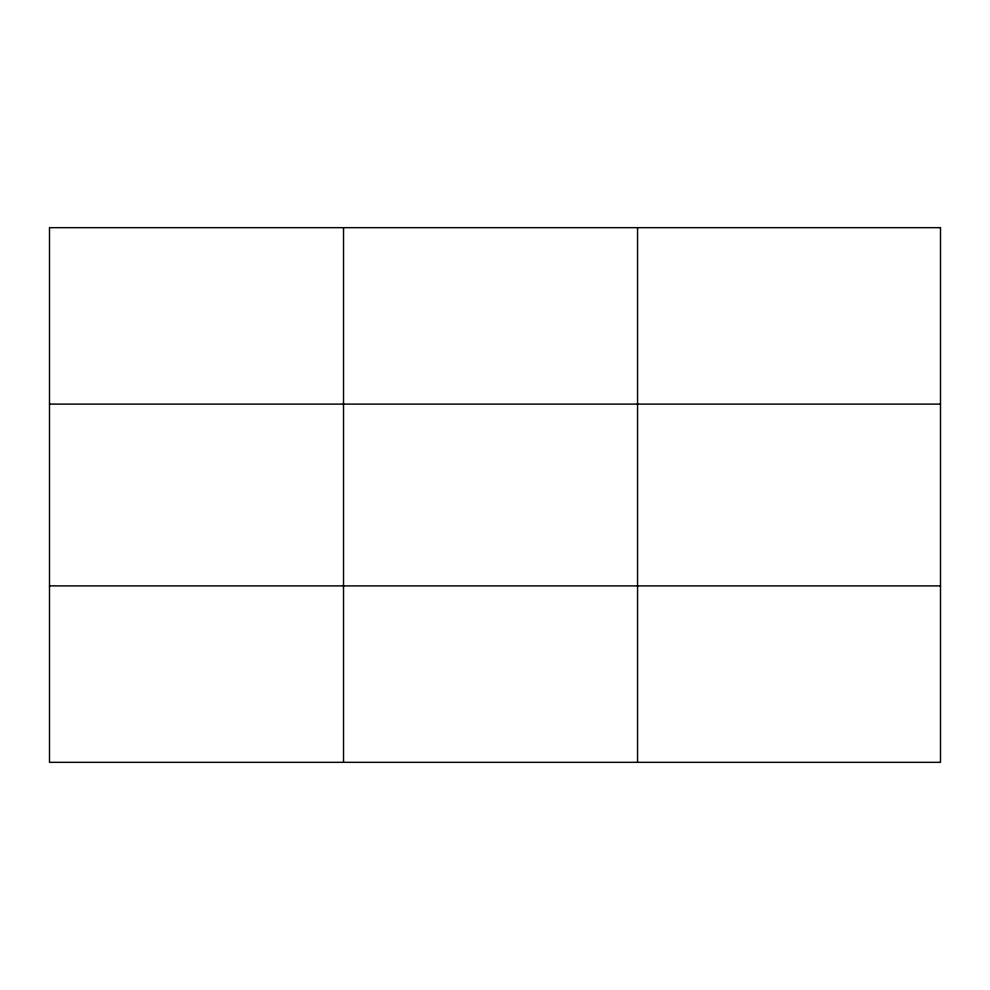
<?xml version="1.0" encoding="UTF-8"?>
<svg xmlns="http://www.w3.org/2000/svg" width="990" height="990" viewBox="0 0 990 990"><rect width="100%" height="100%" fill="white"/><g stroke="black" fill="none" stroke-linecap="round" stroke-linejoin="round"><path stroke-width="1.49" d="M343.53 762.337L343.53 227.663M637.56 762.337L637.56 227.663M49.5 404.106L940.5 404.106M49.5 585.894L940.5 585.894M940.5 227.663L940.5 762.337L49.5 762.337L49.5 227.663L940.5 227.663"/></g></svg>
